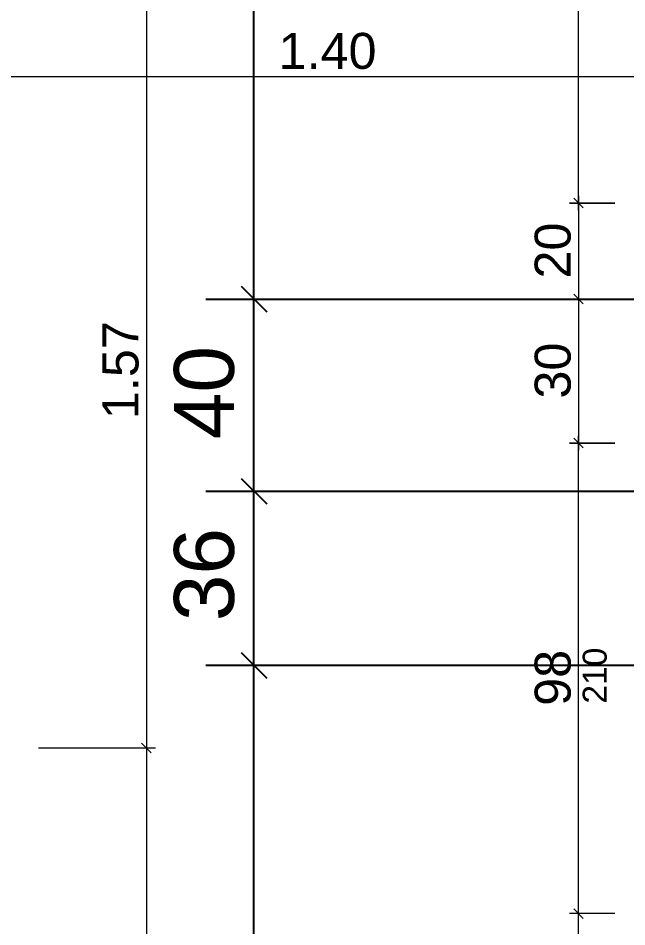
# Model space of a CAD drawing. Extents: x 0 to 1189, y 0 to 841.
# Drawn here: x 138.89 to 164.24, y 572.59 to 610.44 of the extents above; entities that cross this region are included whole.
import ezdxf

# ---------------------------------------------------------------- set-up
doc = ezdxf.new("R2010")
doc.units = 0
doc.layers.get('0').update_dxf_attribs({"lineweight": 35})
doc.layers.add('Bemassung', color=7, linetype='Continuous', lineweight=25)
doc.layers.add('L_Mass', color=5, linetype='Continuous', lineweight=25, true_color=0x0000ff)
doc.styles.get("Standard").update_dxf_attribs({"font": 'arial.ttf'})

# ---------------------------------------------------------------- blocks, each defined once
blk = doc.blocks.new('Referenz-A0SO6TOG06', base_point=(4.401, 96.704))
at = {"layer": 'Bemassung', "color": 0, "lineweight": 13}
for p, q in [((162.23, 602.741), (162.23, 630.74)), ((144.23, 611.442), (144.23, 580.042)), ((165.741, 608.001), (137.741, 608.001)), ((162.23, 603.041), (162.23, 602.741)), ((163.741, 602.741), (161.855, 602.741)), ((161.855, 602.741), (163.741, 602.741)), ((162.03, 602.941), (162.43, 602.541)), ((162.43, 602.541), (162.03, 602.941)), ((162.23, 602.441), (162.23, 602.741)), ((162.23, 602.741), (162.23, 598.741)), ((162.43, 598.541), (162.03, 598.941)), ((162.03, 598.941), (162.43, 598.541)), ((162.23, 599.041), (162.23, 598.741)), ((161.855, 598.741), (163.741, 598.741)), ((161.855, 598.741), (163.741, 598.741)), ((162.23, 598.741), (162.23, 592.741)), ((162.23, 598.741), (162.23, 598.441)), ((161.855, 592.741), (163.741, 592.741)), ((163.741, 592.741), (161.855, 592.741)), ((162.03, 592.941), (162.43, 592.541)), ((162.43, 592.541), (162.03, 592.941)), ((162.23, 592.741), (162.23, 593.041)), ((162.23, 592.741), (162.23, 592.441)), ((162.23, 573.142), (162.23, 592.741)), ((144.03, 580.242), (144.43, 579.842)), ((144.43, 579.842), (144.03, 580.242)), ((144.23, 580.342), (144.23, 580.042)), ((139.74, 580.042), (144.605, 580.042)), ((139.74, 580.042), (144.605, 580.042)), ((144.23, 580.042), (144.23, 579.742)), ((144.23, 580.042), (144.23, 560.442)), ((162.23, 573.142), (162.23, 573.442)), ((163.74, 573.142), (161.855, 573.142)), ((163.74, 573.142), (161.855, 573.142)), ((162.43, 572.942), (162.03, 573.342)), ((162.03, 573.342), (162.43, 572.942)), ((162.23, 534.141), (162.23, 573.142)), ((162.23, 572.842), (162.23, 573.142))]:
    blk.add_line(p, q, dxfattribs=at)
at = {"layer": 'Bemassung', "color": 0, "linetype": 'Continuous', "lineweight": 13, "ltscale": 0.13, "insert": (149.739, 609.829), "char_height": 1.5, "attachment_point": 1}
blk.add_mtext('{\\fArial;1.40}', dxfattribs=at)
at = {"layer": 'Bemassung', "color": 0, "linetype": 'Continuous', "lineweight": 13, "ltscale": 0.13, "char_height": 1.5, "attachment_point": 1, "rotation": 90}
for s, insert in [('{\\fArial;20}', (160.403, 599.597)), ('{\\fArial;1.57}', (142.401, 593.74)), ('{\\fArial;30}', (160.403, 594.597)), ('{\\fArial;98}', (160.403, 581.797))]:
    blk.add_mtext(s, dxfattribs=dict(at, insert=insert))
at = {"layer": 'Bemassung', "color": 0, "lineweight": 13, "insert": (162.404, 581.888), "char_height": 1.00012, "attachment_point": 1, "rotation": 90}
blk.add_mtext('{\\fArial;210}', dxfattribs=at)
blk = doc.blocks.new('Maß-A0SO6TV006', base_point=(141.629, 455.611))
at = {"color": 0, "linetype": 'ByBlock', "lineweight": -2, "ltscale": 0.25}
for p, q in [((148.712, 456.141), (148.712, 733.42)), ((148.182, 599.272), (149.242, 598.211)), ((146.712, 598.741), (173.741, 598.741)), ((148.182, 591.27), (149.242, 590.209)), ((146.712, 590.739), (233.04, 590.739)), ((148.182, 584.017), (149.242, 582.956)), ((146.712, 583.486), (181.24, 583.486))]:
    blk.add_line(p, q, dxfattribs=at)
at = {"color": 0, "linetype": 'ByBlock', "lineweight": -2, "ltscale": 0.25, "char_height": 2.5, "attachment_point": 1, "rotation": 90}
for s, insert in [('{\\fArial;40}', (145.379, 592.901)), ('{\\fArial;36}', (145.379, 585.323))]:
    blk.add_mtext(s, dxfattribs=dict(at, insert=insert))

msp = doc.modelspace()

# ---------------------------------------------------------------- block references
at = {"color": 8, "lineweight": 25, "ltscale": 0.25, "true_color": 0x808080}
msp.add_blockref('Referenz-A0SO6TOG06', (4.401, 96.704), dxfattribs=at)
at = {"layer": 'L_Mass', "ltscale": 0.25}
msp.add_blockref('Maß-A0SO6TV006', (141.629, 455.611), dxfattribs=at)

doc.saveas('drawing.dxf')
